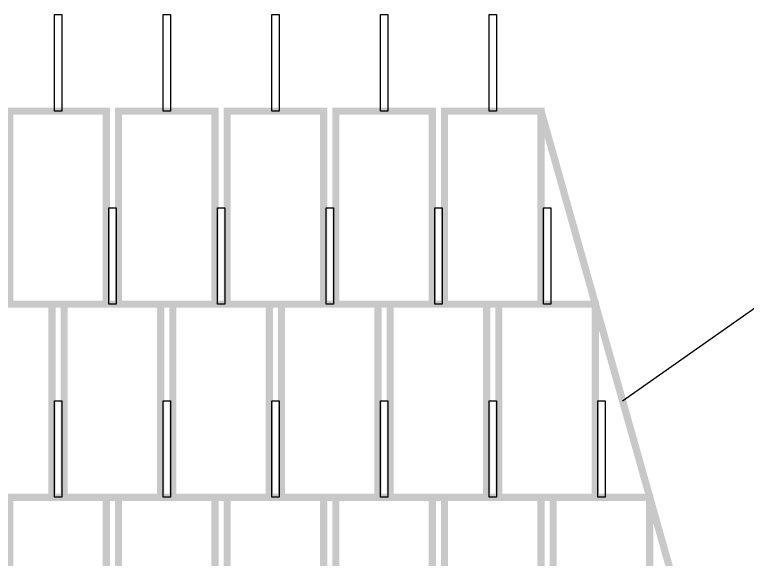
# Model space of a CAD drawing. Header units: millimetres. Extents: x -300689 to 10556, y -104928 to 107291.
# Drawn here: x -18789.04 to -18746.56, y 27998.65 to 28030.26 of the extents above; entities that cross this region are included whole.
import ezdxf

# ---------------------------------------------------------------- set-up
doc = ezdxf.new("R2010")
doc.units = ezdxf.units.MM
doc.layers.add('линии', color=7, linetype='Continuous')

msp = doc.modelspace()

# ---------------------------------------------------------------- linework, layer by layer
at = {"linetype": 'ByBlock', "ltscale": 0.25, "const_width": 0.42}
for points in [[(-18783.7212, 28024.6552), (-18783.7212, 28013.4552), (-18789.3212, 28013.4552), (-18789.3212, 28024.6552)], [(-18777.4212, 28024.6552), (-18777.4212, 28013.4552), (-18783.0212, 28013.4552), (-18783.0212, 28024.6552)], [(-18771.1212, 28024.6552), (-18771.1212, 28013.4552), (-18776.7212, 28013.4552), (-18776.7212, 28024.6552)], [(-18764.8212, 28024.6552), (-18764.8212, 28013.4552), (-18770.4212, 28013.4552), (-18770.4212, 28024.6552)], [(-18758.5212, 28024.6552), (-18758.5212, 28013.4552), (-18764.1212, 28013.4552), (-18764.1212, 28024.6552)], [(-18786.8712, 28013.4552), (-18786.8712, 28002.2552), (-18792.4712, 28002.2552), (-18792.4712, 28013.4552)], [(-18780.5712, 28013.4552), (-18780.5712, 28002.2552), (-18786.1712, 28002.2552), (-18786.1712, 28013.4552)], [(-18774.2712, 28013.4552), (-18774.2712, 28002.2552), (-18779.8712, 28002.2552), (-18779.8712, 28013.4552)], [(-18767.9712, 28013.4552), (-18767.9712, 28002.2552), (-18773.5712, 28002.2552), (-18773.5712, 28013.4552)], [(-18761.6712, 28013.4552), (-18761.6712, 28002.2552), (-18767.2712, 28002.2552), (-18767.2712, 28013.4552)], [(-18755.3712, 28013.4552), (-18755.3712, 28002.2552), (-18760.9712, 28002.2552), (-18760.9712, 28013.4552)], [(-18783.7212, 28002.2552), (-18783.7212, 27991.0552), (-18789.3212, 27991.0552), (-18789.3212, 28002.2552)], [(-18777.4212, 28002.2552), (-18777.4212, 27991.0552), (-18783.0212, 27991.0552), (-18783.0212, 28002.2552)], [(-18771.1212, 28002.2552), (-18771.1212, 27991.0552), (-18776.7212, 27991.0552), (-18776.7212, 28002.2552)], [(-18764.8212, 28002.2552), (-18764.8212, 27991.0552), (-18770.4212, 27991.0552), (-18770.4212, 28002.2552)], [(-18758.5212, 28002.2552), (-18758.5212, 27991.0552), (-18764.1212, 27991.0552), (-18764.1212, 28002.2552)], [(-18752.2212, 28002.2552), (-18752.2212, 27991.0552), (-18757.8212, 27991.0552), (-18757.8212, 28002.2552)]]:
    msp.add_lwpolyline(points, close=True, dxfattribs=at)
msp.add_lwpolyline([(-18758.5212, 28024.6552), (-18755.3712, 28013.4552), (-18752.2212, 28002.2552), (-18749.0712, 27991.0552), (-18747.6712, 27979.8552)], dxfattribs=at)
at = {"layer": 'линии', "linetype": 'ByBlock', "ltscale": 0.25}
for points in [[(-18786.7312, 28030.2552), (-18786.3112, 28030.2552), (-18786.3112, 28024.6552), (-18786.7312, 28024.6552)], [(-18780.4312, 28030.2552), (-18780.0112, 28030.2552), (-18780.0112, 28024.6552), (-18780.4312, 28024.6552)], [(-18774.1312, 28030.2552), (-18773.7112, 28030.2552), (-18773.7112, 28024.6552), (-18774.1312, 28024.6552)], [(-18767.8312, 28030.2552), (-18767.4112, 28030.2552), (-18767.4112, 28024.6552), (-18767.8312, 28024.6552)], [(-18761.5312, 28030.2552), (-18761.1112, 28030.2552), (-18761.1112, 28024.6552), (-18761.5312, 28024.6552)], [(-18783.5812, 28019.0552), (-18783.1612, 28019.0552), (-18783.1612, 28013.4552), (-18783.5812, 28013.4552)], [(-18777.2812, 28019.0552), (-18776.8612, 28019.0552), (-18776.8612, 28013.4552), (-18777.2812, 28013.4552)], [(-18770.9812, 28019.0552), (-18770.5612, 28019.0552), (-18770.5612, 28013.4552), (-18770.9812, 28013.4552)], [(-18764.6812, 28019.0552), (-18764.2612, 28019.0552), (-18764.2612, 28013.4552), (-18764.6812, 28013.4552)], [(-18758.3812, 28019.0552), (-18757.9612, 28019.0552), (-18757.9612, 28013.4552), (-18758.3812, 28013.4552)], [(-18786.7312, 28007.8552), (-18786.3112, 28007.8552), (-18786.3112, 28002.2552), (-18786.7312, 28002.2552)], [(-18780.4312, 28007.8552), (-18780.0112, 28007.8552), (-18780.0112, 28002.2552), (-18780.4312, 28002.2552)], [(-18774.1312, 28007.8552), (-18773.7112, 28007.8552), (-18773.7112, 28002.2552), (-18774.1312, 28002.2552)], [(-18767.8312, 28007.8552), (-18767.4112, 28007.8552), (-18767.4112, 28002.2552), (-18767.8312, 28002.2552)], [(-18761.5312, 28007.8552), (-18761.1112, 28007.8552), (-18761.1112, 28002.2552), (-18761.5312, 28002.2552)], [(-18755.2312, 28007.8552), (-18754.8112, 28007.8552), (-18754.8112, 28002.2552), (-18755.2312, 28002.2552)]]:
    msp.add_lwpolyline(points, close=True, dxfattribs=at)
msp.add_lwpolyline([(-18753.7962, 28007.8552), (-18743.4094, 28015.1628), (-18727.0982, 28015.1628)], dxfattribs=at)

doc.saveas('drawing.dxf')
